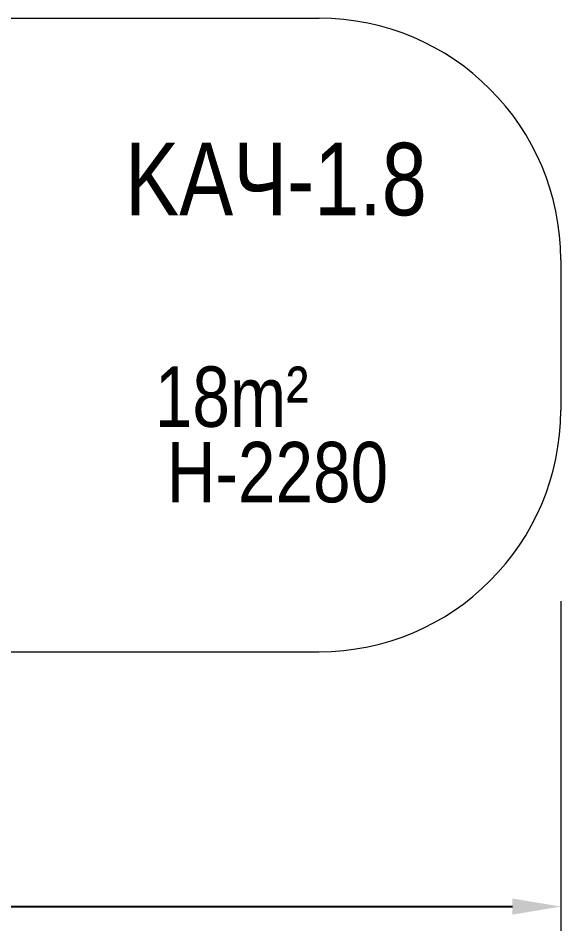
# Model space of a CAD drawing. Header units: millimetres. Extents: x -4889 to 3492, y -2421 to 1355.
# Drawn here: x 1247 to 3492, y -2421 to 1355 of the extents above; entities that cross this region are included whole.
import ezdxf

# ---------------------------------------------------------------- set-up
doc = ezdxf.new("R2010")
doc.units = ezdxf.units.MM
for name, color, linetype in [('DIKOM_АРТИКУЛ', 7, 'Continuous'), ('DIKOM_ЗОНА', 80, 'Continuous'), ('DIKOM_РАЗМЕР_ЗОНА', 7, 'Continuous'), ('DIKOM_РАЗМЕР_ОБЪЕКТА', 7, 'Continuous')]:
    doc.layers.add(name, color=color, linetype=linetype)
doc.styles.add('style1', font='arialbd.ttf', dxfattribs={"width": 0.8})
doc.dimstyles.new('1-50', dxfattribs={"dimtxt": 300, "dimasz": 200, "dimexe": 100, "dimexo": 0, "dimgap": 100, "dimtad": 1, "dimtxsty": 'style1', "dimcen": 200, "dimclrd": 7, "dimclre": 7, "dimclrt": 7, "dimadec": 1, "dimazin": 2, "dimtfac": 1, "dimtmove": 0, "dimatfit": 2, "dimfxl": 0, "dimlwd": 25, "dimlwe": 18, "dimarcsym": 0})

# ---------------------------------------------------------------- blocks, each defined once
blk = doc.blocks.new('*D8')
at = {"layer": 'Defpoints', "color": 0, "linetype": 'Continuous', "transparency": 16777216}
for p in [(-3707.8, -889), (3492.2, -1056.8), (3492.2, -2321.1)]:
    blk.add_point(p, dxfattribs=at)
at = {"layer": 'DIKOM_РАЗМЕР_ЗОНА', "color": 7, "linetype": 'Continuous', "lineweight": 18, "transparency": 16777216}
for p, q in [((-3707.8, -889), (-3707.8, -2421.1)), ((3492.2, -1056.8), (3492.2, -2421.1))]:
    blk.add_line(p, q, dxfattribs=at)
at = {"layer": 'DIKOM_РАЗМЕР_ЗОНА', "color": 7, "linetype": 'Continuous', "lineweight": 25, "transparency": 16777216}
blk.add_line((-3507.8, -2321.1), (3292.2, -2321.1), dxfattribs=at)
at = {"layer": 'DIKOM_РАЗМЕР_ЗОНА', "color": 7, "linetype": 'Continuous', "transparency": 16777216}
for points in [[(-3507.8, -2287.7), (-3507.8, -2354.4), (-3707.8, -2321.1)], [(3292.2, -2287.7), (3292.2, -2354.4), (3492.2, -2321.1)]]:
    blk.add_solid(points, dxfattribs=at)
at = {"layer": 'DIKOM_РАЗМЕР_ЗОНА', "color": 7, "linetype": 'Continuous', "lineweight": 40, "transparency": 16777216, "insert": (-107.8, -2067.9), "char_height": 300, "attachment_point": 5, "style": 'style1'}
blk.add_mtext('{\\fArial|b0|i0|c204|p34;7200}', dxfattribs=at)

msp = doc.modelspace()

# ---------------------------------------------------------------- linework, layer by layer
at = {"layer": 'DIKOM_ЗОНА', "color": 3, "lineweight": 15}
for p, q in [((-2707.76, 1355.355), (2492.24, 1355.355)), ((3492.24, 355.355), (3492.24, -266.245)), ((-2707.76, -1266.245), (2492.24, -1266.245))]:
    msp.add_line(p, q, dxfattribs=at)
for centre, start, end in [((2492.24, 355.355), 0, 90), ((2492.24, -266.245), 270, 0)]:
    msp.add_arc(centre, 1000, start, end, dxfattribs=at)

# ---------------------------------------------------------------- texts
at = {"layer": 'DIKOM_АРТИКУЛ', "insert": (1689.315, 839.77), "char_height": 300, "width": 834.48827, "attachment_point": 1, "style": 'style1'}
msp.add_mtext('{\\fArial|b0|i0|c204|p34;KAЧ-1.8}', dxfattribs=at)
at = {"layer": 'DIKOM_РАЗМЕР_ОБЪЕКТА', "char_height": 250, "width": 1207.98315, "attachment_point": 1, "style": 'style1'}
for s, insert in [('{\\fArial|b0|i0|c204|p34;18m²}', (1812.045, -85.609)), ('{\\fArial|b0|i0|c204|p34;H-2280}', (1861.424, -397.957))]:
    msp.add_mtext(s, dxfattribs=dict(at, insert=insert))

# ---------------------------------------------------------------- dimensions: what is measured, and where the dimension line sits
at = {"layer": 'DIKOM_РАЗМЕР_ЗОНА', "color": 7, "linetype": 'Continuous', "lineweight": 40}
dim = msp.add_linear_dim(base=(3492.24, -2321.056), p1=(-3707.76, -889.016), p2=(3492.24, -1056.788), text='{\\fArial|b0|i0|c204|p34;<>}', dimstyle='1-50', dxfattribs=at)
dim.commit()
dim.dimension.update_dxf_attribs({"geometry": '*D8', "text_midpoint": (-107.76, -2321.056), "dimtype": 160})

doc.saveas('drawing.dxf')
